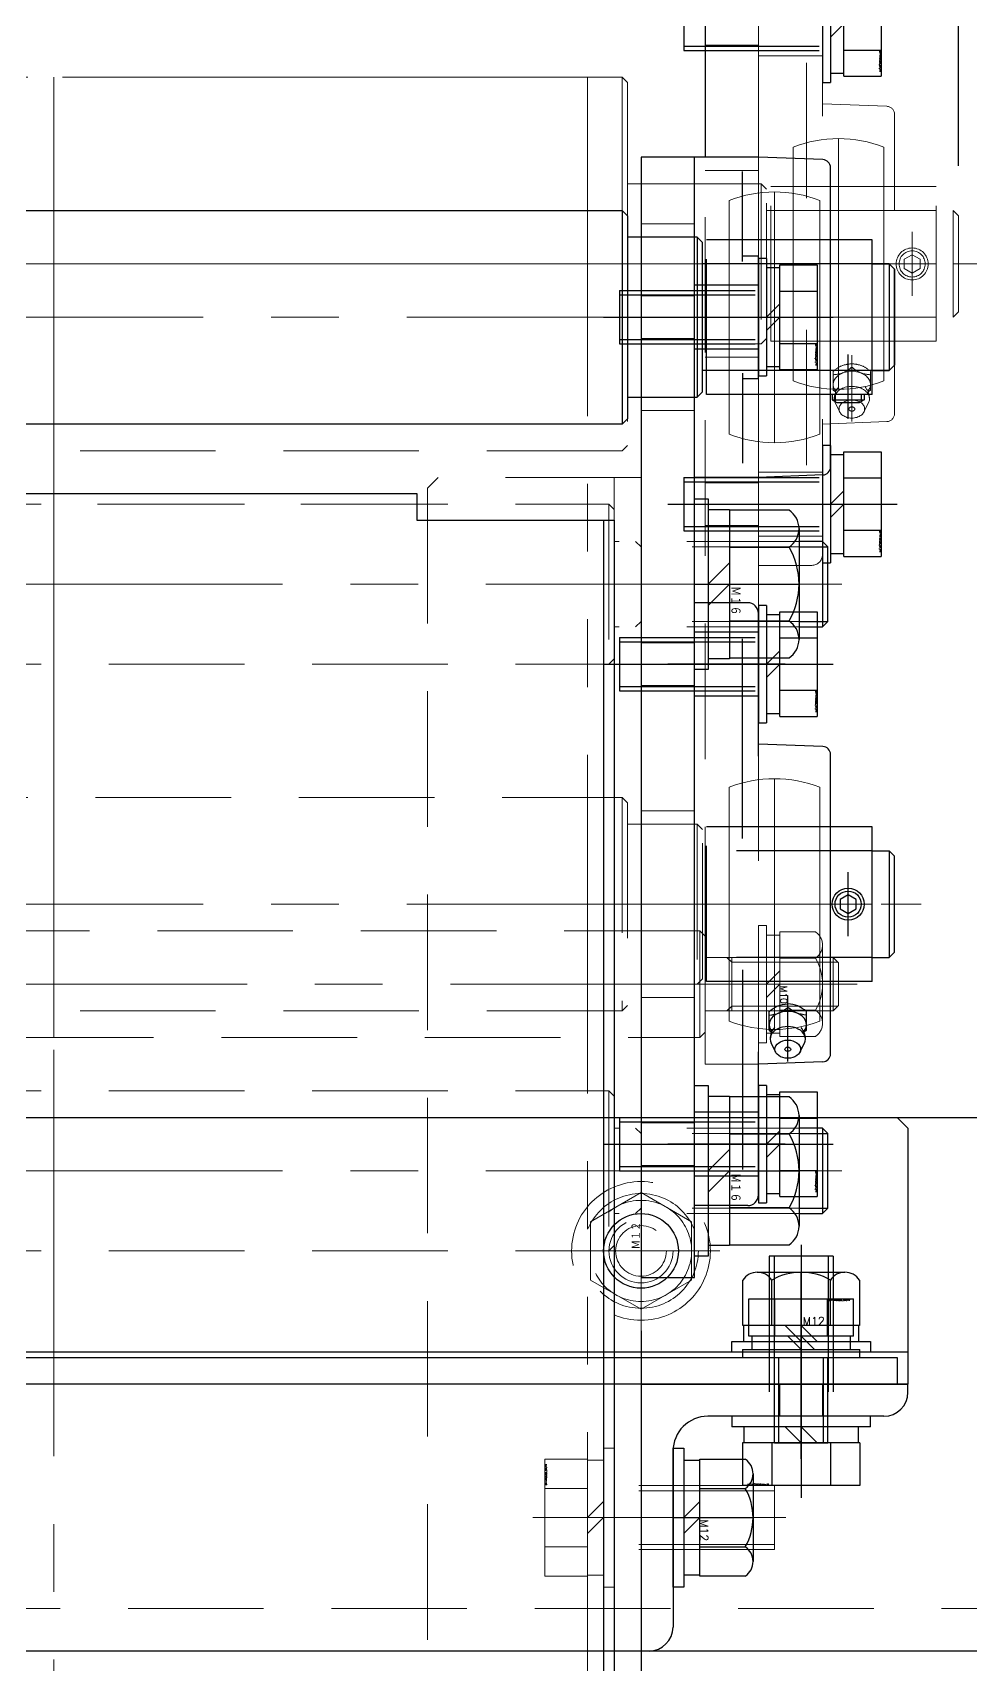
# Model space of a CAD drawing. Header units: millimetres. Extents: x -8731 to 85711, y -14522 to 31379.
# Drawn here: x 67822.6 to 67998.3, y 5885.4 to 6191.3 of the extents above; entities that cross this region are included whole.
import ezdxf
from ezdxf import colors
from ezdxf.entities.mleader import LeaderData, LeaderLine
from ezdxf.enums import TextEntityAlignment as Align
from ezdxf.math import Vec2, Vec3

# ---------------------------------------------------------------- set-up
doc = ezdxf.new("R2010")
doc.units = ezdxf.units.MM
doc.header["$LTSCALE"] = 4
doc.header["$PDMODE"] = 99
doc.header["$PDSIZE"] = 1
for name, pattern in [('CENTER2', [28.575, 19.05, -3.175, 3.175, -3.175]), ('HIDDEN', [9.525, 6.35, -3.175]), ('PHANTOM2', [31.75, 15.875, -3.175, 3.175, -3.175, 3.175, -3.175])]:
    doc.linetypes.add(name, pattern=pattern)
for name, color, linetype, lineweight in [('01_NORMAL', 7, 'Continuous', 25), ('04_HIDDEN', 2, 'HIDDEN', 13), ('05_CENTER', 4, 'CENTER2', 13), ('06_PHANTOM', 2, 'PHANTOM2', 13), ('08_DIM', 3, 'Continuous', 13)]:
    doc.layers.add(name, color=color, linetype=linetype, lineweight=lineweight)
doc.layers.add('10_DRAFT', color=8, linetype='Continuous', lineweight=0, plot=False)
doc.styles.add('KANJI0', font='txt.shx', dxfattribs={"width": 0.9, "height": 30, "bigfont": 'bigfont'})
doc.styles.add('KSS_TXT', font='txt.shx', dxfattribs={"bigfont": 'extfont2.shx'})
doc.styles.add('KSS_TXT_L', font='txt.shx', dxfattribs={"height": 9, "bigfont": 'extfont2.shx'})
doc.styles.get("Standard").update_dxf_attribs({"font": 'txt.shx', "bigfont": 'extfont2.shx'})
doc.dimstyles.new('KSS_DIM', dxfattribs={"dimscale": 3, "dimtxt": 3, "dimasz": 2.5, "dimexe": 1.25, "dimexo": 0.625, "dimtad": 1, "dimdsep": 46, "dimtxsty": 'KSS_TXT', "dimblk": 'OPEN30', "dimcen": 0, "dimazin": 2, "dimtfac": 0.75, "dimtmove": 0, "dimatfit": 3, "dimldrblk": 'OPEN30', "dimfxl": 1, "dimtolj": 1, "dimarcsym": 0})

# ---------------------------------------------------------------- blocks, each defined once
blk = doc.blocks.new('AM_BALLOON1')
at = {"transparency": 16777216}
blk.add_circle((0, 0), 5, dxfattribs=at)
blk.add_attdef('B_NUMBER', text='', height=3, dxfattribs=at).set_placement((0, 0), align=Align.MIDDLE_CENTER)
blk = doc.blocks.new('_OPEN')
at = {"color": 0, "linetype": 'ByBlock'}
for p, q in [((-1, 0.167), (0, 0)), ((0, 0), (-1, -0.167)), ((0, 0), (-1, 0))]:
    blk.add_line(p, q, dxfattribs=at)
blk = doc.blocks.new('A$C3AA34862_1_1_1')
at = {"color": 0}
blk.add_lwpolyline([(0, 1100), (2500, 1100), (2500, 1000), (0, 1000)], close=True, dxfattribs=at)
blk.add_circle((820, 1075), 7, dxfattribs=at)
at = {"layer": '04_HIDDEN'}
blk.add_line((0, 1008), (2500, 1008), dxfattribs=at)
at = {"layer": '05_CENTER'}
for p, q in [((820, 1086.19), (820, 1063.81)), ((831.19, 1075), (808.81, 1075))]:
    blk.add_line(p, q, dxfattribs=at)
blk = doc.blocks.new('_Open30')
at = {"color": 0, "linetype": 'ByBlock', "lineweight": -2}
for p, q in [((-1, 0.2679), (0, 0)), ((0, 0), (-1, -0.2679)), ((0, 0), (-1, 0))]:
    blk.add_line(p, q, dxfattribs=at)
blk = doc.blocks.new('*D4637')
at = {"layer": '08_DIM', "color": 0, "lineweight": -2, "transparency": 16777216}
for p, q in [((67967.99, 6232.9), (68194.18, 6232.9)), ((68175.43, 6195.4), (68175.43, 6025.4)), ((68157.33, 5987.9), (68194.18, 5987.9))]:
    blk.add_line(p, q, dxfattribs=at)
at = {"layer": 'Defpoints', "color": 0, "transparency": 16777216}
for p in [(67958.61, 6232.9), (68147.96, 5987.9), (68175.43, 5987.9)]:
    blk.add_point(p, dxfattribs=at)
at = {"layer": '08_DIM', "color": 0, "lineweight": -2, "transparency": 16777216, "xscale": 37.5, "yscale": 37.5, "zscale": 37.5}
for p, rotation in [((68175.43, 6232.9), 90), ((68175.43, 5987.9), 270)]:
    blk.add_blockref('_Open30', p, dxfattribs=dict(at, rotation=rotation))
at = {"layer": '08_DIM', "color": 0, "transparency": 16777216, "insert": (68143.55, 6110.4), "char_height": 45, "attachment_point": 5, "rotation": 90, "style": 'KSS_TXT'}
blk.add_mtext('\\A1;(245)', dxfattribs=at)
blk = doc.blocks.new('A$C06C84DCF_1_1')
at = {"color": 0}
blk.add_line((-50, 19), (270, 19), dxfattribs=at)
blk.add_lwpolyline([(-50, 25), (270, 25), (270, -23), (268, -25), (-48, -25), (-50, -23)], close=True, dxfattribs=at)
for centre in [(0, 0), (220, 0)]:
    blk.add_circle(centre, 7, dxfattribs=at)
at = {"layer": '05_CENTER'}
for p, q in [((-30, 30.61), (-30, 13.51)), ((250, 30.61), (250, 13.51)), ((0, 11.19), (0, -11.19)), ((220, 11.19), (220, -11.19)), ((11.19, 0), (-11.19, 0)), ((208.81, 0), (231.19, 0))]:
    blk.add_line(p, q, dxfattribs=at)
blk = doc.blocks.new('A$C04945279_1_1')
at = {"color": 0}
for p, q in [((23.5, 50), (25, 50)), ((25, 0), (25, 50)), ((19, 12.5), (19, 45.5)), ((-20.5, 6), (12.5, 6)), ((-25, 1.5), (-25, 0)), ((25, 0), (-25, 0))]:
    blk.add_line(p, q, dxfattribs=at)
for centre, radius, start, end in [((23.5, 45.5), 4.5, 90, 180), ((12.5, 12.5), 6.5, 270, 0), ((-20.5, 1.5), 4.5, 90, 180)]:
    blk.add_arc(centre, radius, start, end, dxfattribs=at)
at = {"layer": '04_HIDDEN'}
for p, q in [((-10, 6), (-10, 0)), ((-9, 6), (-9, 0)), ((-1, 6), (-1, 0)), ((0, 6), (0, 0))]:
    blk.add_line(p, q, dxfattribs=at)
at = {"layer": '05_CENTER'}
for p, q in [((30.49, 25), (13.39, 25)), ((-5, 11.49), (-5, -5.61))]:
    blk.add_line(p, q, dxfattribs=at)
blk = doc.blocks.new('A$C1819430B_1_1')
at = {"color": 0}
for p, q in [((-10.97, 13), (10.97, 13)), ((-10.97, 5), (-10.97, 13)), ((-5.48, 5), (-5.48, 13)), ((5.48, 5), (5.48, 13)), ((10.97, 5), (10.97, 13)), ((-10.97, 5), (10.97, 5)), ((-10.75, 5), (-10.75, 2)), ((0, 2), (-3, 5)), ((0, 5), (3, 2)), ((10.75, 2), (10.75, 5)), ((-13, 2), (13, 2)), ((-13, 2), (-13, 0)), ((-13, 0), (13, 0)), ((13, 0), (13, 2))]:
    blk.add_line(p, q, dxfattribs=at)
at = {"color": 0, "linetype": 'CENTER2'}
blk.add_line((0, -32.11), (0, 15.28), dxfattribs=at)
at = {"color": 0, "linetype": 'HIDDEN'}
for p, q in [((-6, -30), (-6, 0)), ((-5.05, -30), (-5.05, 0)), ((5.05, -30), (5.05, 0)), ((6, -30), (6, 0)), ((-6, -30), (6, -30))]:
    blk.add_line(p, q, dxfattribs=at)
at = {"layer": '10_DRAFT', "style": 'KSS_TXT_L'}
blk.add_text('BT-M12x35L,SW,PW', height=0.3, dxfattribs=at).set_placement((6.07, 12.66))
blk = doc.blocks.new('M12Nza_1_1_1')
at = {"color": 0}
for p, q in [((-10.95, 5), (-10.95, 13.53)), ((-8.21, 15), (8.21, 15)), ((-5.47, 5), (-5.47, 13.53)), ((5.48, 5), (5.48, 13.53)), ((10.95, 13.53), (10.95, 5)), ((10.95, 5), (-10.95, 5)), ((-10.75, 2), (-10.75, 5)), ((0, 2), (-3, 5)), ((0, 5), (3, 2)), ((10.75, 5), (10.75, 2))]:
    blk.add_line(p, q, dxfattribs=at)
at = {"color": 0, "linetype": 'CENTER2'}
blk.add_line((0, 0), (0, 15), dxfattribs=at)
at = {"color": 0}
blk.add_lwpolyline([(-13, 2), (13, 2), (13, 0), (-13, 0)], close=True, dxfattribs=at)
for centre, radius, start, end in [((-8.21, 11.71), 3.29, 33.626, 146.374), ((0, 4.05), 10.95, 60, 120), ((8.21, 11.71), 3.29, 33.626, 146.374)]:
    blk.add_arc(centre, radius, start, end, dxfattribs=at)
at = {"layer": '10_DRAFT', "style": 'KSS_TXT'}
blk.add_text('M12', height=1.5, dxfattribs=at).set_placement((0.31, 5.09))
blk = doc.blocks.new('A$C05FE0EC2_2_1')
at = {"color": 0, "linetype": 'CENTER2'}
blk.add_line((0, -19), (0, 14), dxfattribs=at)
at = {"color": 0}
for p, q in [((-9.81, 11), (9.81, 11)), ((-9.81, 4), (-9.81, 11)), ((-4.91, 4), (-4.91, 11)), ((4.91, 4), (4.91, 11)), ((9.81, 4), (9.81, 11)), ((9.81, 4), (-9.81, 4)), ((-9.25, 4), (-9.25, 1.5)), ((0, 1.5), (-2.5, 4)), ((0, 4), (2.5, 1.5)), ((9.25, 1.5), (9.25, 4)), ((-11, 1.5), (11, 1.5)), ((-11, 1.5), (-11, 0)), ((-11, 0), (11, 0)), ((11, 0), (11, 1.5))]:
    blk.add_line(p, q, dxfattribs=at)
at = {"color": 0, "linetype": 'HIDDEN'}
for p, q in [((-5, -16), (-5, 0)), ((-4.19, -16), (-4.19, 0)), ((4.19, -16), (4.19, 0)), ((5, -16), (5, 0)), ((-5, -16), (5, -16))]:
    blk.add_line(p, q, dxfattribs=at)
at = {"layer": '10_DRAFT', "style": 'KSS_TXT_L'}
blk.add_text('BT-M10x20L,SW,PW', height=0.3, dxfattribs=at).set_placement((5.16, 10.66))
blk = doc.blocks.new('12b_1_1_1')
at = {"color": 0, "linetype": 'CENTER2'}
for p, q in [((0, -14.77), (0, 14.77)), ((14.77, 0), (-14.77, 0))]:
    blk.add_line(p, q, dxfattribs=at)
at = {"color": 0}
for p, q in [((-5.48, 9.48), (-10.95, 0)), ((5.48, 9.48), (-5.48, 9.48)), ((10.95, 0), (5.48, 9.48)), ((-10.95, 0), (-5.48, -9.48)), ((5.48, -9.48), (10.95, 0)), ((-5.48, -9.48), (5.48, -9.48))]:
    blk.add_line(p, q, dxfattribs=at)
for radius in [13, 10.75, 9.48, 6, 4.75]:
    blk.add_circle((0, 0), radius, dxfattribs=at)
at = {"layer": '10_DRAFT', "linetype": 'CENTER2', "style": 'KANJI0', "width": 0.82}
blk.add_text('Ｍ１２', height=1.5, dxfattribs=at).set_placement((0.31, 0.09))
blk = doc.blocks.new('A$C3A08256E_1_1')
at = {"color": 9}
for p, q in [((35, 0), (35, -5)), ((85, 0), (85, -5))]:
    blk.add_line(p, q, dxfattribs=at)
at = {"color": 0}
blk.add_lwpolyline([(-18, -5), (298, -5), (298, 0), (-18, 0)], close=True, dxfattribs=at)
at = {"layer": '05_CENTER'}
for p, q in [((0, -11.94), (0, 6.83)), ((60, -11.94), (60, 6.83)), ((280, -11.94), (280, 6.83))]:
    blk.add_line(p, q, dxfattribs=at)
at = {"layer": '10_DRAFT'}
blk.add_line((60, -5), (60, 0), dxfattribs=at)
blk = doc.blocks.new('A$C3B5C3961_1_1')
for name, p, rotation in [('A$C06C84DCF_1_1', (-2150, 0), 270), ('A$C04945279_1_1', (-2125, 25), 270), ('A$C1819430B_1_1', (-2119, 30), 270), ('M12Nza_1_1_1', (-2131, 30), 90), ('A$C05FE0EC2_2_1', (-2130, 30), 90)]:
    blk.add_blockref(name, p, dxfattribs=dict(rotation=rotation))
at = {"xscale": -1, "rotation": 270}
blk.add_blockref('A$C3A08256E_1_1', (-2125, -250), dxfattribs=at)
at = {"layer": '04_HIDDEN', "rotation": 180}
blk.add_blockref('12b_1_1_1', (-2150, 0), dxfattribs=at)
blk = doc.blocks.new('*D4703')
at = {"layer": '08_DIM', "color": 0, "lineweight": -2, "transparency": 16777216}
for p, q in [((67657.11, 6166.28), (67657.11, 6546.36)), ((67996.11, 6166.28), (67996.11, 6546.36)), ((67694.61, 6527.61), (67958.61, 6527.61))]:
    blk.add_line(p, q, dxfattribs=at)
at = {"layer": 'Defpoints', "color": 0, "transparency": 16777216}
for p in [(67996.11, 6527.61), (67657.11, 6156.9), (67996.11, 6156.9)]:
    blk.add_point(p, dxfattribs=at)
at = {"layer": '08_DIM', "color": 0, "lineweight": -2, "transparency": 16777216, "xscale": 37.5, "yscale": 37.5, "zscale": 37.5, "rotation": 180}
blk.add_blockref('_Open30', (67657.11, 6527.61), dxfattribs=at)
at = {"layer": '08_DIM', "color": 0, "lineweight": -2, "transparency": 16777216, "xscale": 37.5, "yscale": 37.5, "zscale": 37.5}
blk.add_blockref('_Open30', (67996.11, 6527.61), dxfattribs=at)
at = {"layer": '08_DIM', "color": 0, "transparency": 16777216, "insert": (67826.61, 6559.49), "char_height": 45, "attachment_point": 5, "style": 'KSS_TXT'}
blk.add_mtext('\\A1;339', dxfattribs=at)
blk = doc.blocks.new('A$C649B1A8B_1_1')
at = {"color": 0}
blk.add_lwpolyline([(-245, 0), (2325, 0), (2325, 38), (2323, 40), (-243, 40), (-245, 38)], close=True, dxfattribs=at)
at = {"layer": '04_HIDDEN'}
blk.add_line((-245, 5), (2325, 5), dxfattribs=at)
at = {"layer": '05_CENTER'}
for p, q in [((2130, -7.53), (2130, 12.6)), ((2195, -7.53), (2195, 12.6)), ((2305, -7.53), (2305, 12.6))]:
    blk.add_line(p, q, dxfattribs=at)
blk = doc.blocks.new('M16Nza_1_1_1')
at = {"color": 0}
for p, q in [((-10.39, 19.6), (10.39, 19.6)), ((-13.85, 17.74), (-13.85, 6.6)), ((-6.92, 6.6), (-6.92, 17.74)), ((6.93, 17.74), (6.93, 6.6)), ((13.85, 6.6), (13.85, 17.74)), ((-14, 2.6), (-14, 6.6)), ((-14, 6.6), (14, 6.6)), ((-4, 6.6), (0, 2.6)), ((0, 6.6), (4, 2.6)), ((14, 6.6), (14, 2.6))]:
    blk.add_line(p, q, dxfattribs=at)
at = {"color": 0, "linetype": 'CENTER2'}
blk.add_line((0, 0), (0, 19.6), dxfattribs=at)
at = {"color": 0}
blk.add_lwpolyline([(-16, 2.6), (16, 2.6), (16, 0), (-16, 0)], close=True, dxfattribs=at)
for centre, radius, start, end in [((-10.39, 15.44), 4.16, 33.626, 146.374), ((0, 5.75), 13.85, 60, 120), ((10.39, 15.44), 4.16, 33.626, 146.374)]:
    blk.add_arc(centre, radius, start, end, dxfattribs=at)
at = {"layer": '10_DRAFT', "style": 'KANJI0', "width": 0.82}
blk.add_text('Ｍ１６', height=1.714, dxfattribs=at).set_placement((0.41, 6.78))
blk = doc.blocks.new('A$C3F466DFC_1_1')
at = {"color": 0}
for p, q in [((1, 15), (0, 14)), ((0, 14), (0, -14)), ((1, 15), (209, 15)), ((1, 15), (1, -15)), ((209, 15), (209, -15)), ((209, 15), (210, 14)), ((210, 14), (210, -14)), ((-40, 7), (-39, 8)), ((-40, 7), (-5, 7)), ((-40, 7), (-40, -7)), ((-39, 8), (0, 8)), ((-39, -8), (-39, 8)), ((-5, 8), (-5, -8)), ((-5, 7), (-4, 8)), ((249, 8), (210, 8)), ((215, 7), (214, 8)), ((215, 8), (215, -8)), ((250, 7), (215, 7)), ((249, -8), (249, 8)), ((250, 7), (249, 8)), ((250, 7), (250, -7)), ((-40, -7), (-5, -7)), ((-40, -7), (-39, -8)), ((-39, -8), (0, -8)), ((-5, -7), (-4, -8)), ((249, -8), (210, -8)), ((215, -7), (214, -8)), ((250, -7), (215, -7)), ((250, -7), (249, -8)), ((0, -14), (1, -15)), ((1, -15), (209, -15)), ((209, -15), (210, -14))]:
    blk.add_line(p, q, dxfattribs=at)
blk.add_circle((20, 0), 3.5, dxfattribs=at)
at = {"layer": '05_CENTER'}
for p, q in [((20, 6.39), (20, -6.39)), ((-42.65, 0), (252.65, 0))]:
    blk.add_line(p, q, dxfattribs=at)
at = {"layer": '10_DRAFT'}
blk.add_line((105, 15), (105, -15), dxfattribs=at)
at = {"layer": '10_DRAFT', "style": 'KSS_TXT'}
blk.add_text('①', height=6, dxfattribs=at).set_placement((91.75, 1.61))
blk = doc.blocks.new('A$C5AD023EE_1_1')
at = {"color": 0}
for p, q in [((-3, 105), (-1260, 105)), ((-3, 68), (-3, 105)), ((-3, 103), (-1260, 103)), ((2, 68), (-3, 68)), ((2, -68), (2, 68))]:
    blk.add_line(p, q, dxfattribs=at)
at = {"layer": '04_HIDDEN'}
blk.add_line((0, -68), (0, 68), dxfattribs=at)
at = {"layer": '05_CENTER'}
blk.add_line((12, 0), (-1260.5, 0), dxfattribs=at)
blk = doc.blocks.new('A$C63BA6008_1_1')
at = {"color": 0}
blk.add_lwpolyline([(20, 0), (20, 10), (-190, 10), (-190, 0)], close=True, dxfattribs=at)
at = {"layer": '04_HIDDEN'}
for p, q in [((-177.5, 10), (-177.5, 0)), ((-165, 10), (-165, 0)), ((-164, 10), (-164, 0)), ((-156, 10), (-156, 0)), ((-155, 10), (-155, 0)), ((-142.5, 10), (-142.5, 0)), ((-100, 10), (-100, 0)), ((-99, 10), (-99, 0)), ((-91, 10), (-91, 0)), ((-90, 10), (-90, 0)), ((-67.5, 10), (-67.5, 0)), ((-32.5, 10), (-32.5, 0)), ((-10, 10), (-10, 0)), ((-9, 10), (-9, 0)), ((-1, 10), (-1, 0)), ((0, 10), (0, 0))]:
    blk.add_line(p, q, dxfattribs=at)
at = {"layer": '05_CENTER'}
for p, q in [((-110, -6.46), (-110, 16.35)), ((-35, -6.46), (-35, 16.35)), ((-10, -6.46), (-10, 16.35)), ((0, -6.46), (0, 16.35)), ((-160, 14.09), (-160, -4.09)), ((-95, 14.09), (-95, -4.09)), ((-5, 14.09), (-5, -4.09))]:
    blk.add_line(p, q, dxfattribs=at)
at = {"layer": '10_DRAFT'}
blk.add_line((-50, 10), (-50, 0), dxfattribs=at)
blk = doc.blocks.new('A$C10292DCD_1_1')
at = {"color": 0}
for p, q in [((-106.5, 20), (-106.5, -20)), ((106.5, 20), (106.5, -20)), ((-121.5, 14), (-120.5, 15)), ((-121.5, -14), (-121.5, 14)), ((-120.5, 15), (-120.5, -15)), ((-120.5, 15), (-107.5, 15)), ((120.5, 15), (107.5, 15)), ((120.5, 15), (120.5, -15)), ((121.5, 14), (120.5, 15)), ((121.5, -14), (121.5, 14)), ((-156.5, 10), (-157.5, 9)), ((-156.5, 10), (-121.5, 10)), ((-156.5, 10), (-156.5, -10)), ((156.5, 10), (121.5, 10)), ((156.5, 10), (156.5, -10)), ((156.5, 10), (157.5, 9)), ((-157.5, 9), (-157.5, -9)), ((157.5, 9), (157.5, -9)), ((-157.5, -9), (-156.5, -10)), ((157.5, -9), (156.5, -10)), ((-156.5, -10), (-121.5, -10)), ((156.5, -10), (121.5, -10)), ((-120.5, -15), (-121.5, -14)), ((-107.5, -15), (-120.5, -15)), ((107.5, -15), (120.5, -15)), ((120.5, -15), (121.5, -14))]:
    blk.add_line(p, q, dxfattribs=at)
blk.add_lwpolyline([(-106.5, 20), (106.5, 20), (107.5, 19), (107.5, -19), (106.5, -20), (-106.5, -20), (-107.5, -19), (-107.5, 19)], close=True, dxfattribs=at)
at = {"layer": '05_CENTER'}
blk.add_line((-162.5, 0), (162.5, 0), dxfattribs=at)
at = {"layer": '10_DRAFT'}
blk.add_line((0, 20), (0, -20), dxfattribs=at)
at = {"layer": '10_DRAFT', "style": 'KSS_TXT'}
blk.add_text('⑤', height=6, dxfattribs=at).set_placement((-13.25, 1.61))
blk = doc.blocks.new('MUCAFL204Jc_1_1')
at = {"color": 0}
for p, q in [((-25.5, 28.05), (-25.5, -28.05)), ((-24.06, 29.55), (-12, 30)), ((-12, 30), (0, 30)), ((0, 30), (0, -30)), ((-9, 10.48), (-9, 27.35)), ((-31.8, 15.5), (-30.93, 16)), ((-25.8, 15.5), (-31.8, 15.5)), ((-31.8, 14.5), (-31.8, 15.5)), ((-31.25, 14.5), (-31.25, 15.82)), ((-26.67, 16), (-30.93, 16)), ((-25.8, 15.5), (-26.67, 16)), ((-26.35, 14.5), (-26.35, 15.82)), ((-25.8, 14.5), (-25.8, 15.5)), ((-33.3, 14.5), (-25.5, 14.5)), ((-33.3, 14.5), (-33.3, -14.5)), ((-12, 11.5), (-12, -11.5)), ((-9, 11.5), (-12, 11.5)), ((-9, -11.5), (-12, -11.5)), ((-9, -10.48), (-9, -27.35)), ((-33.3, -14.5), (-25.5, -14.5)), ((-24.06, -29.55), (-12, -30)), ((-12, -30), (0, -30))]:
    blk.add_line(p, q, dxfattribs=at)
at = {"color": 0, "linetype": 'CENTER2'}
blk.add_line((-28.8, 19), (-28.8, 7), dxfattribs=at)
at = {"color": 0, "linetype": 'HIDDEN'}
for p, q in [((-25.5, 14.5), (-2.3, 14.5)), ((-2.3, 14.5), (-2.3, -14.5)), ((-33.3, 10), (-2.3, 10)), ((-12, 6), (0, 6)), ((-12, -6), (0, -6)), ((-33.3, -10), (-2.3, -10)), ((-25.5, -14.5), (-2.3, -14.5))]:
    blk.add_line(p, q, dxfattribs=at)
at = {"color": 0}
for centre, start, end in [((-24, 28.05), 92.1211, 180), ((-24, -28.05), 180, 267.8789)]:
    blk.add_arc(centre, 1.5, start, end, dxfattribs=at)
at = {"layer": '10_DRAFT'}
for p, q in [((-23.5, 21.91), (-23.5, -21.91)), ((-15, 23.5), (-15, -23.5)), ((-6.5, 21.91), (-6.5, -21.91)), ((-33.3, 0), (0, 0))]:
    blk.add_line(p, q, dxfattribs=at)
for start, end in [(68.7952, 111.2048), (248.7952, 291.2048)]:
    blk.add_arc((-15, 0), 23.5, start, end, dxfattribs=at)
blk = doc.blocks.new('A$C7E374867_2_1')
at = {"color": 0, "linetype": 'CENTER2'}
blk.add_line((0, -29), (0, 14), dxfattribs=at)
at = {"color": 0}
for p, q in [((-9.81, 11), (9.81, 11)), ((-9.81, 4), (-9.81, 11)), ((-4.91, 4), (-4.91, 11)), ((4.91, 4), (4.91, 11)), ((9.81, 4), (9.81, 11)), ((9.81, 4), (-9.81, 4)), ((-9.25, 4), (-9.25, 1.5)), ((0, 1.5), (-2.5, 4)), ((0, 4), (2.5, 1.5)), ((9.25, 1.5), (9.25, 4)), ((-11, 1.5), (11, 1.5)), ((-11, 1.5), (-11, 0)), ((-11, 0), (11, 0)), ((11, 0), (11, 1.5))]:
    blk.add_line(p, q, dxfattribs=at)
at = {"color": 0, "linetype": 'HIDDEN'}
for p, q in [((-5, -26), (-5, 0)), ((-4.19, -26), (-4.19, 0)), ((4.19, -26), (4.19, 0)), ((5, -26), (5, 0)), ((-5, -26), (5, -26))]:
    blk.add_line(p, q, dxfattribs=at)
at = {"layer": '10_DRAFT', "style": 'KSS_TXT_L'}
blk.add_text('BT-M10x30L,SW,PW', height=0.3, dxfattribs=at).set_placement((5.05, 10.66))
blk = doc.blocks.new('MUCAFL204Jb_1_1')
at = {"color": 0, "linetype": 'CENTER2'}
for p, q in [((-45, -17), (-45, 5)), ((45, -17), (45, 5)), ((-29.52, -17.5), (-17.1, -17.5)), ((-6, -28.8), (6, -28.8))]:
    blk.add_line(p, q, dxfattribs=at)
at = {"color": 0}
for p, q in [((-56.5, -10), (-56.5, 0)), ((-56.5, 0), (56.5, 0)), ((56.5, -10), (56.5, 0)), ((-12.33, -9), (-49.73, -9)), ((12.33, -9), (49.73, -9)), ((-54.5, -12), (-27.71, -12)), ((-29.55, -24.06), (-30, -12)), ((27.71, -12), (54.5, -12)), ((29.55, -24.06), (30, -12)), ((-27.75, -15.24), (-26.05, -14.39)), ((-23.64, -14), (-23.99, -14.46)), ((-23.64, -14), (-20.13, -14)), ((-19.35, -17.5), (-18.7, -17.5)), ((-27.75, -19.76), (-26.05, -20.61)), ((-23.64, -21), (-23.99, -20.54)), ((-23.64, -21), (-20.13, -21)), ((-28.05, -25.5), (28.05, -25.5)), ((-14.5, -33.3), (-14.5, -25.5)), ((14.5, -33.3), (14.5, -25.5)), ((-14.5, -33.3), (14.5, -33.3))]:
    blk.add_line(p, q, dxfattribs=at)
at = {"color": 0, "linetype": 'HIDDEN'}
for p, q in [((-39, -12), (-39, 0)), ((39, -12), (39, 0)), ((-51, -12), (-51, 0)), ((-14.5, -2.3), (14.5, -2.3)), ((-14.5, -25.5), (-14.5, -2.3)), ((-10, -33.3), (-10, -2.3)), ((10, -33.3), (10, -2.3)), ((14.5, -25.5), (14.5, -2.3)), ((51, -12), (51, 0))]:
    blk.add_line(p, q, dxfattribs=at)
at = {"color": 0}
blk.add_lwpolyline([(-0.87, -27.3), (-1.73, -28.8), (-0.87, -30.3), (0.87, -30.3), (1.73, -28.8), (0.87, -27.3)], close=True, dxfattribs=at)
for radius in [3, 2.45]:
    blk.add_circle((0, -28.8), radius, dxfattribs=at)
for centre, radius, start, end in [((-54.5, -10), 2, 180, 270), ((54.5, -10), 2, 270, 0), ((-25.28, -17.5), 3.3, 49.2525, 90), ((-25.28, -17.5), 3.3, 270, 310.7475), ((-28.05, -24), 1.5, 182.1211, 270), ((28.05, -24), 1.5, 270, 357.8789)]:
    blk.add_arc(centre, radius, start, end, dxfattribs=at)
for major_axis in [(0, -2.4), (0, -0.555)]:
    blk.add_ellipse((-27.19, -17.5), major_axis=major_axis, ratio=0.707107, dxfattribs=at)
for centre, major_axis, start_param, end_param in [((-25.28, -17.5), (0, -3.3), 5.943348, 9.764615), ((-22.59, -17.5), (0, 3.5), 2.594277, 6.830501)]:
    blk.add_ellipse(centre, major_axis=major_axis, ratio=0.707107, start_param=start_param, end_param=end_param, dxfattribs=at)
for points in [[(-20.78, -14), (-20.39, -15.88), (-19.35, -17.5)], [(-20.13, -14), (-19.09, -15.62), (-18.7, -17.5)], [(-20.78, -21), (-20.39, -19.12), (-19.35, -17.5)], [(-20.13, -21), (-19.09, -19.38), (-18.7, -17.5)]]:
    blk.add_spline(points, degree=3, dxfattribs=at)
at = {"layer": '10_DRAFT'}
for p, q in [((0, -33.3), (0, 0)), ((-21.91, -6.5), (21.91, -6.5)), ((23.5, -15), (-23.5, -15)), ((-21.91, -23.5), (21.91, -23.5))]:
    blk.add_line(p, q, dxfattribs=at)
for start, end in [(158.7952, 201.2048), (338.7952, 21.2048)]:
    blk.add_arc((0, -15), 23.5, start, end, dxfattribs=at)
blk = doc.blocks.new('A$C39483F00_1_1')
at = {"color": 0}
blk.add_lwpolyline([(0, 15), (10, 15), (10, -220), (0, -220)], close=True, dxfattribs=at)
at = {"layer": '04_HIDDEN'}
for p, q in [((0, -85), (10, -85)), ((0, -86), (10, -86)), ((0, -94), (10, -94)), ((0, -95), (10, -95)), ((0, -117.5), (10, -117.5)), ((0, -152.5), (10, -152.5)), ((0, -175), (10, -175)), ((0, -176), (10, -176)), ((0, -184), (10, -184)), ((0, -185), (10, -185))]:
    blk.add_line(p, q, dxfattribs=at)
at = {"layer": '05_CENTER'}
for p, q in [((16.41, 0), (-6.41, 0)), ((-4.09, -90), (14.09, -90)), ((-4.09, -180), (14.09, -180)), ((16.41, -205), (-6.41, -205))]:
    blk.add_line(p, q, dxfattribs=at)
at = {"layer": '10_DRAFT'}
blk.add_line((0, -135), (10, -135), dxfattribs=at)
blk = doc.blocks.new('A$C29B149D8_1_1')
at = {"color": 0}
for p, q in [((-106.5, 35), (-106.5, -35)), ((106.5, 35), (106.5, -35)), ((-133.5, 14), (-132.5, 15)), ((-133.5, -14), (-133.5, 14)), ((-132.5, 15), (-132.5, -15)), ((-132.5, 15), (-107.5, 15)), ((132.5, 15), (107.5, 15)), ((132.5, 15), (132.5, -15)), ((133.5, 14), (132.5, 15)), ((133.5, -14), (133.5, 14)), ((-168.5, 10), (-169.5, 9)), ((-133.5, 10), (-168.5, 10)), ((-168.5, 10), (-168.5, -10)), ((133.5, 10), (168.5, 10)), ((168.5, 10), (168.5, -10)), ((168.5, 10), (169.5, 9)), ((-169.5, 9), (-169.5, -9)), ((169.5, 9), (169.5, -9)), ((-169.5, -9), (-168.5, -10)), ((169.5, -9), (168.5, -10)), ((-133.5, -10), (-168.5, -10)), ((133.5, -10), (168.5, -10)), ((-132.5, -15), (-133.5, -14)), ((-107.5, -15), (-132.5, -15)), ((107.5, -15), (132.5, -15)), ((132.5, -15), (133.5, -14))]:
    blk.add_line(p, q, dxfattribs=at)
blk.add_lwpolyline([(-106.5, 35), (106.5, 35), (107.5, 34), (107.5, -34), (106.5, -35), (-106.5, -35), (-107.5, -34), (-107.5, 34)], close=True, dxfattribs=at)
at = {"layer": '05_CENTER'}
blk.add_line((-174.5, 0), (174.5, 0), dxfattribs=at)
at = {"layer": '10_DRAFT'}
blk.add_line((0, 35), (0, -35), dxfattribs=at)
at = {"layer": '10_DRAFT', "style": 'KSS_TXT'}
blk.add_text('⑦', height=6, dxfattribs=at).set_placement((-13.25, 1.61))
blk = doc.blocks.new('A$C07BD23F8_1_1')
at = {"color": 0}
for p, q in [((-121, 10), (-121, -10)), ((121, 10), (121, -10)), ((-146, 5), (-147, 4)), ((-147, 4), (-147, -4)), ((-127, 4.1), (-146.9, 4.1)), ((-146, 5), (-146, -5)), ((-122, 5), (-146, 5)), ((-127, 5), (-127, -5)), ((-127, 4.1), (-126.1, 5)), ((122, 5), (145.5, 5)), ((122, 5), (146, 5)), ((127, 4.1), (126.1, 5)), ((127, 5), (127, -5)), ((127, 4.1), (146.9, 4.1)), ((146, 5), (147, 4)), ((146, 5), (146, -5)), ((147, 4), (147, -4)), ((-147, -4), (-146, -5)), ((-127, -4.1), (-146.9, -4.1)), ((-122, -5), (-146, -5)), ((-127, -4.1), (-126.1, -5)), ((122, -5), (146, -5)), ((127, -4.1), (126.1, -5)), ((127, -4.1), (146.4, -4.1)), ((127, -4.1), (146.9, -4.1)), ((147, -4), (146, -5))]:
    blk.add_line(p, q, dxfattribs=at)
blk.add_lwpolyline([(-121, -10), (121, -10), (122, -9), (122, 9), (121, 10), (-121, 10), (-122, 9), (-122, -9)], close=True, dxfattribs=at)
blk.add_circle((-92, 0), 3.5, dxfattribs=at)
at = {"layer": '05_CENTER'}
for p, q in [((-92, -6.39), (-92, 6.39)), ((150.49, 0), (-150.49, 0))]:
    blk.add_line(p, q, dxfattribs=at)
at = {"layer": '10_DRAFT'}
for p, q in [((0, 10), (0, -10)), ((-11.58, 2.53), (-8.84, 2.53))]:
    blk.add_line(p, q, dxfattribs=at)
at = {"layer": '10_DRAFT', "style": 'KSS_TXT'}
blk.add_text('⑥', height=6, dxfattribs=at).set_placement((-12.96, 1.61))
blk = doc.blocks.new('M10Nza_1_1_1')
at = {"color": 0}
for p, q in [((-9.8, 4), (-9.8, 10.69)), ((-7.35, 12), (7.35, 12)), ((-4.9, 4), (-4.9, 10.69)), ((4.9, 10.69), (4.9, 4)), ((9.8, 10.69), (9.8, 4)), ((-9.8, 4), (9.8, 4)), ((-9.2, 1.5), (-9.2, 4)), ((0, 1.5), (-2.5, 4)), ((0, 4), (2.5, 1.5)), ((9.2, 4), (9.2, 1.5))]:
    blk.add_line(p, q, dxfattribs=at)
at = {"color": 0, "linetype": 'CENTER2'}
blk.add_line((0, 12), (0, 0), dxfattribs=at)
at = {"color": 0}
blk.add_lwpolyline([(-11, 1.5), (11, 1.5), (11, 0), (-11, 0)], close=True, dxfattribs=at)
for centre, radius, start, end in [((-7.35, 9.06), 2.94, 33.626, 146.374), ((0, 2.2), 9.8, 60, 120), ((7.35, 9.06), 2.94, 33.626, 146.374)]:
    blk.add_arc(centre, radius, start, end, dxfattribs=at)
at = {"layer": '10_DRAFT', "style": 'KSS_TXT'}
blk.add_text('M10', height=1.25, dxfattribs=at).set_placement((0.26, 4.12))
blk = doc.blocks.new('A$C56F52ADD_1_1')
for name, p, rotation in [('A$C29B149D8_1_1', (-135, 0), 90), ('A$C07BD23F8_1_1', (0, 0), 90), ('A$C39483F00_1_1', (0, -122), 270), ('M10Nza_1_1_1', (0, -132), 180)]:
    blk.add_blockref(name, p, dxfattribs=dict(rotation=rotation))
at = {"color": 4, "rotation": 180}
blk.add_blockref('MUCAFL204Jb_1_1', (-135, 132), dxfattribs=at)
blk.add_blockref('M10Nza_1_1_1', (0, 132))
at = {"xscale": -1, "rotation": 270}
blk.add_blockref('A$C39483F00_1_1', (0, 122), dxfattribs=at)
at = {"color": 4}
blk.add_blockref('MUCAFL204Jb_1_1', (-135, -132), dxfattribs=at)
at = {"layer": '01_NORMAL'}
for name, p in [('A$C7E374867_2_1', (-180, 144)), ('A$C7E374867_2_1', (-90, 144)), ('M10Nza_1_1_1', (-205, 132))]:
    blk.add_blockref(name, p, dxfattribs=at)
for name, p, rotation in [('A$C07BD23F8_1_1', (-205, 0), 90), ('A$C7E374867_2_1', (-180, -144), 180), ('A$C7E374867_2_1', (-90, -144), 180), ('M10Nza_1_1_1', (-205, -132), 180)]:
    blk.add_blockref(name, p, dxfattribs=dict(at, rotation=rotation))
blk = doc.blocks.new('A$C191155EC_1_1')
at = {"layer": '06_PHANTOM', "color": 6}
blk.add_lwpolyline([(-2680, 100), (27, 100), (27, -100), (-2680, -100)], close=True, dxfattribs=at)
at = {"layer": '10_DRAFT'}
blk.add_line((-2645, -100), (-2645, 100), dxfattribs=at)
blk = doc.blocks.new('A$C24A17EC2_1_1')
for p, q in [((-2284, 47.5), (-2285, 46.5)), ((-2285, 43.3), (-2285, 46.5)), ((-2285, 46.5), (-2265, 46.5)), ((-2266, 47.5), (-2284, 47.5)), ((-2265, 46.5), (-2266, 47.5)), ((-2265, 43.3), (-2265, 46.5)), ((-2174, 47.5), (-2175, 46.5)), ((-2175, 43.3), (-2175, 46.5)), ((-2175, 46.5), (-2155, 46.5)), ((-2156, 47.5), (-2174, 47.5)), ((-2155, 46.5), (-2156, 47.5)), ((-2155, 43.3), (-2155, 46.5)), ((-2232, 35), (-2233, 34)), ((-2233, 34), (-2233, 29.6)), ((-2233, 34), (-2217, 34)), ((-2218, 35), (-2232, 35)), ((-2232, 29.6), (-2232, 35)), ((-2217, 34), (-2218, 35)), ((-2218, 29.6), (-2218, 35)), ((-2217, 29.6), (-2217, 34)), ((-2122, 35), (-2123, 34)), ((-2123, 34), (-2123, 29.6)), ((-2123, 34), (-2107, 34)), ((-2108, 35), (-2122, 35)), ((-2122, 29.6), (-2122, 35)), ((-2107, 34), (-2108, 35)), ((-2108, 29.6), (-2108, 35)), ((-2107, 29.6), (-2107, 34)), ((-2370, 12), (-2305, 12)), ((-2085, 0), (30, 0))]:
    blk.add_line(p, q)
at = {"rotation": 90}
blk.add_blockref('A$C10292DCD_1_1', (-2275, -110), dxfattribs=at)
at = {"color": 4}
for name, p, rotation in [('MUCAFL204Jc_1_1', (-2275, 10), 270), ('MUCAFL204Jb_1_1', (-2165, 10), 180)]:
    blk.add_blockref(name, p, dxfattribs=dict(at, rotation=rotation))
for name, p in [('A$C7E374867_2_1', (-2275, 22)), ('A$C7E374867_2_1', (-2210, 22)), ('A$C7E374867_2_1', (-2120, 22)), ('M16Nza_1_1_1', (-2225, 10)), ('M16Nza_1_1_1', (-2115, 10)), ('M12Nza_1_1_1', (-2050, 6)), ('A$C63BA6008_1_1', (-2115, 0)), ('A$C191155EC_1_1', (360, -110))]:
    blk.add_blockref(name, p)
at = {"xscale": -1}
blk.add_blockref('A$C5AD023EE_1_1', (-2240, -110), dxfattribs=at)
at = {"layer": '04_HIDDEN'}
blk.add_blockref('A$C56F52ADD_1_1', (-2150, -110), dxfattribs=at)
for name, p, rotation in [('A$C10292DCD_1_1', (-2165, -110), 90), ('A$C3F466DFC_1_1', (-2225, -215), 90.00000000000001), ('A$C3F466DFC_1_1', (-2115, -215), 90.00000000000001), ('A$C1819430B_1_1', (-2050, -5), 180), ('A$C649B1A8B_1_1', (80, 0), 180)]:
    blk.add_blockref(name, p, dxfattribs=dict(at, rotation=rotation))

msp = doc.modelspace()

# ---------------------------------------------------------------- block references
at = {"rotation": 270}
for name, p in [('A$C24A17EC2_1_1', (67936.61012, 3862.9043)), ('A$C3B5C3961_1_1', (67936.61018, 3812.90432))]:
    msp.add_blockref(name, p, dxfattribs=at)
msp.add_blockref('A$C3AA34862_1_1_1', (67116.61016, 4887.90432))

# ---------------------------------------------------------------- dimensions: what is measured, and where the dimension line sits
at = {"layer": '08_DIM'}
dim = msp.add_linear_dim(base=(67996.11018, 6527.61281), p1=(67657.11018, 6156.90432), p2=(67996.11018, 6156.90432), dimstyle='KSS_DIM', override={"dimscale": 15}, dxfattribs=at)
dim.commit()
dim.dimension.update_dxf_attribs({"geometry": '*D4703', "text_midpoint": (67826.61018, 6559.48781)})
dim = msp.add_linear_dim(base=(68175.42598, 5987.90432), p1=(67958.61012, 6232.9043), p2=(68147.95594, 5987.90432), angle=90, text='(<>)', dimstyle='KSS_DIM', override={"dimscale": 15}, dxfattribs=at)
dim.commit()
dim.dimension.update_dxf_attribs({"geometry": '*D4637', "text_midpoint": (68143.55098, 6110.40431)})

# ---------------------------------------------------------------- leaders
ml = msp.add_multileader_block('Standard', dxfattribs=at)
ml.set_content('AM_BALLOON1', color=256, scale=15)
ml.set_attribute('B_NUMBER', 'D', width=0)
ml.set_leader_properties(color=256, linetype='ByLayer', lineweight=-1)
ml.set_arrow_properties(name='OPEN')
ml.build(insert=Vec2(0, 0))
ml.multileader.update_dxf_attribs({"leader_type": 0, "has_dogleg": 0, "text_right_attachment_type": 6, "dogleg_length": 0, "arrow_head_size": 30, "scale": 15, "block_connection_type": 1})
ctx = ml.context
ctx.base_point, ctx.scale, ctx.char_height, ctx.arrow_head_size, ctx.landing_gap_size, ctx.plane_origin = Vec3(71378.15101, 6803.23474), 15, 60, 30, 30, Vec3(71378.15101, 6803.23474)
ctx.right_attachment, ctx.attachment_type = 6, 1
notes = []
notes.append((ctx, [(0, (0, 0, 0), (0, 0), (1, 0), 1, [])]))
ctx.block.insert = Vec3(71378.15101, 6803.23474)
for ctx, leaders in notes:
    for number, flags, end, landing, length, lines in leaders:
        leader = LeaderData()
        leader.index, (leader.has_last_leader_line, leader.has_dogleg_vector, leader.attachment_direction) = number, flags
        leader.last_leader_point, leader.dogleg_vector, leader.dogleg_length = Vec3(end), Vec3(landing), length
        for number, points, colour, breaks in lines:
            line = LeaderLine()
            line.index, line.vertices, line.color, line.breaks = number, Vec3.list(points), colors.encode_raw_color(colour), breaks
            leader.lines.append(line)
        ctx.leaders.append(leader)

doc.saveas('drawing.dxf')
